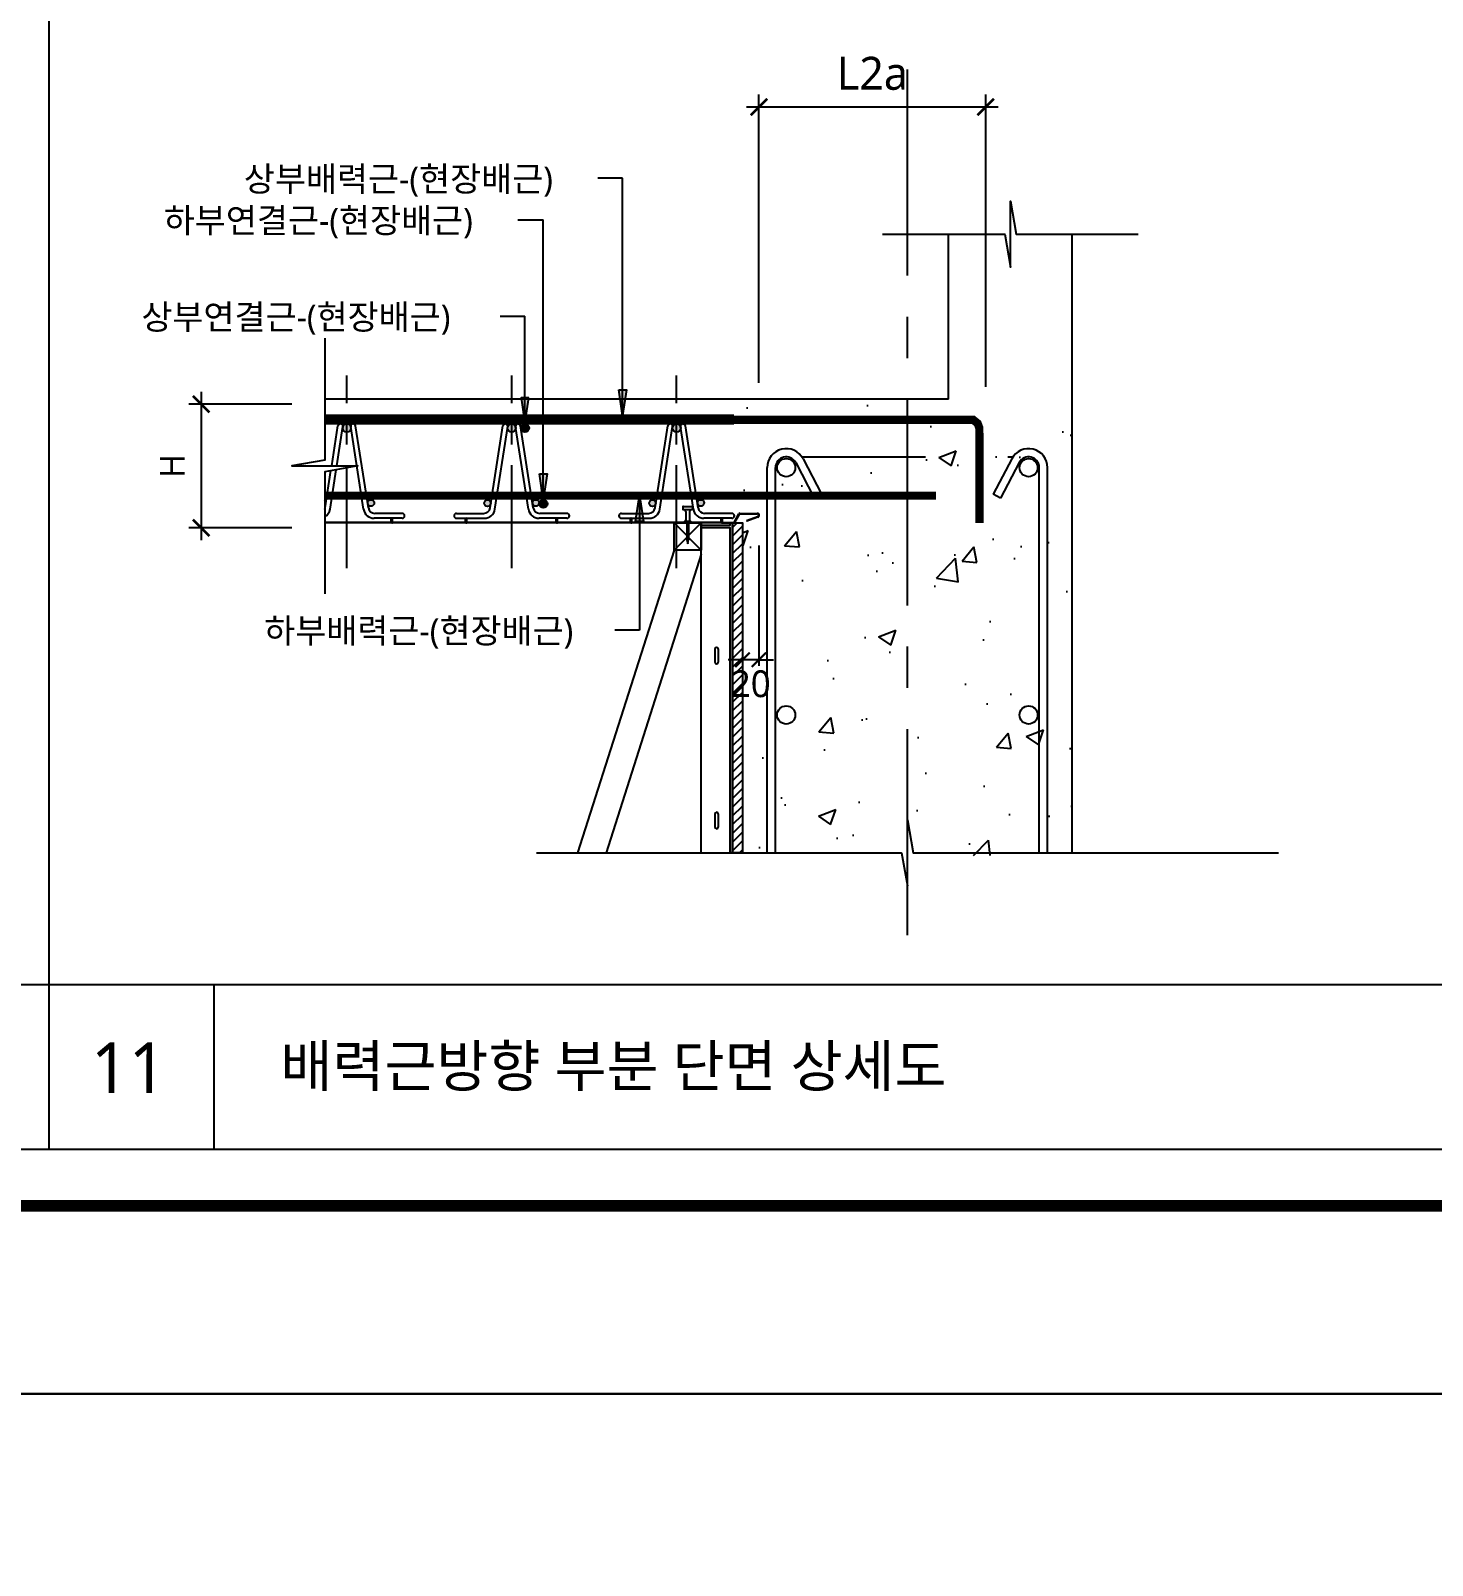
# Model space of a CAD drawing. Extents: x 10983 to 44623, y -18406 to 11294.
# Drawn here: x 14883 to 16583, y -6734 to -4873 of the extents above; entities that cross this region are included whole.
import ezdxf

# ---------------------------------------------------------------- set-up
doc = ezdxf.new("R2010")
doc.units = 0
doc.header["$LTSCALE"] = 100
doc.header["$MEASUREMENT"] = 0
doc.header["$PDMODE"] = 3
doc.header["$PDSIZE"] = 10
for name, pattern in [('CEN', [62, 60, -1, 0, -1]), ('CENTERX2', [4, 2.5, -0.5, 0.5, -0.5]), ('HID', [2.5, 1.5, -1])]:
    doc.linetypes.add(name, pattern=pattern)
doc.layers.get('0').update_dxf_attribs({"linetype": 'CONTINUOUS'})
doc.layers.get('Defpoints').update_dxf_attribs({"color": 165, "linetype": 'CONTINUOUS'})
for name, color, linetype in [('-상부연결근', 4, 'CONTINUOUS'), ('-하부배력근', 3, 'CONTINUOUS'), ('-하부연결근', 4, 'CONTINUOUS'), ('DECK-CEN', 1, 'CEN'), ('DECK-CON', 2, 'CONTINUOUS'), ('DECK-DIM', 255, 'CONTINUOUS'), ('DECK-ETC STEEL', 6, 'CONTINUOUS'), ('DECK-HATCH', 251, 'CONTINUOUS'), ('DECK-LATTICE', 7, 'CONTINUOUS'), ('DECK-MAIN BAR', 2, 'CONTINUOUS'), ('DECK-PG', 4, 'CONTINUOUS'), ('DECK-RC', 251, 'CONTINUOUS'), ('DECK-RC(ETC)', 252, 'CONTINUOUS'), ('DECK-TABLE', 7, 'CONTINUOUS'), ('DECK-TEXT', 7, 'CONTINUOUS'), ('DECK-TITLE TEXT', 3, 'CONTINUOUS'), ('DECK-TRANS', 3, 'CONTINUOUS'), ('form', 7, 'CONTINUOUS')]:
    doc.layers.add(name, color=color, linetype=linetype)
doc.styles.add('SY Panel', font='malgun.ttf')
doc.styles.add('VICON TEXT', font='malgun.ttf')
doc.dimstyles.new('STDECK-DIM', dxfattribs={"dimtxt": 35, "dimasz": 20, "dimexe": 15, "dimexo": 40, "dimgap": 10, "dimtad": 1, "dimdec": 0, "dimtxsty": 'SY Panel', "dimblk": 'ARCHTICK', "dimcen": 2.5, "dimdle": 15, "dimclrd": 7, "dimclre": 7, "dimclrt": 6, "dimadec": 0, "dimazin": 0, "dimtfac": 1, "dimtdec": 0, "dimtmove": 0, "dimatfit": 3, "dimldrblk": 'ARCHTICK', "dimfxl": 1, "dimarcsym": 0})
doc.dimstyles.new('STDECK-DIM 2', dxfattribs={"dimscale": 2.5, "dimtxt": 12, "dimasz": 7, "dimexe": 3, "dimexo": 3, "dimgap": 3, "dimtad": 1, "dimdec": 0, "dimlunit": 6, "dimtxsty": 'VICON TEXT', "dimblk": 'ARCHTICK', "dimcen": 2.5, "dimclrd": 7, "dimclre": 7, "dimclrt": 6, "dimadec": 0, "dimazin": 0, "dimtfac": 1, "dimtdec": 0, "dimtix": 1, "dimtmove": 0, "dimatfit": 3, "dimfxl": 1, "dimarcsym": 0})

# ---------------------------------------------------------------- blocks, each defined once
blk = doc.blocks.new('_ArchTick')
at = {"color": 0, "linetype": 'ByBlock', "const_width": 0.15}
blk.add_lwpolyline([(-0.5, -0.5), (0.5, 0.5)], dxfattribs=at)
blk = doc.blocks.new('*D272')
at = {"layer": 'DECK-DIM', "color": 7, "lineweight": -2}
for p, q in [((15746.5, -5497.4), (15746.5, -5643.5)), ((15766.5, -5497.4), (15766.5, -5643.5)), ((15746.5, -5636), (15729, -5636)), ((15766.5, -5636), (15746.5, -5636)), ((15766.5, -5636), (15784, -5636))]:
    blk.add_line(p, q, dxfattribs=at)
at = {"layer": 'Defpoints', "color": 0, "ltscale": 0.5}
for p in [(15746.5, -5489.9), (15766.5, -5489.9), (15746.5, -5636)]:
    blk.add_point(p, dxfattribs=at)
at = {"layer": 'DECK-DIM', "color": 7, "lineweight": -2, "ltscale": 0.5, "xscale": 17.5, "yscale": 17.5, "zscale": 17.5}
blk.add_blockref('_ArchTick', (15746.5, -5636), dxfattribs=at)
at = {"layer": 'DECK-DIM', "color": 7, "lineweight": -2, "ltscale": 0.5, "xscale": 17.5, "yscale": 17.5, "zscale": 17.5, "rotation": 180}
blk.add_blockref('_ArchTick', (15766.5, -5636), dxfattribs=at)
at = {"layer": 'DECK-DIM', "color": 6, "ltscale": 0.5, "insert": (15756.5, -5665.3), "char_height": 32.5, "attachment_point": 5, "style": 'VICON TEXT'}
blk.add_mtext('20', dxfattribs=at)
blk = doc.blocks.new('*D273')
at = {"layer": 'DECK-DIM', "color": 7, "lineweight": -2}
for p, q in [((15089.8, -5310.9), (15089.8, -5490.9)), ((15199.8, -5325.9), (15074.8, -5325.9)), ((15199.8, -5475.9), (15074.8, -5475.9))]:
    blk.add_line(p, q, dxfattribs=at)
at = {"layer": 'Defpoints', "color": 0, "ltscale": 0.5}
for p in [(15239.8, -5325.9), (15089.8, -5475.9), (15239.8, -5475.9)]:
    blk.add_point(p, dxfattribs=at)
at = {"layer": 'DECK-DIM', "color": 7, "lineweight": -2, "ltscale": 0.5, "xscale": 20, "yscale": 20, "zscale": 20}
for p, rotation in [((15089.8, -5325.9), 90), ((15089.8, -5475.9), 270)]:
    blk.add_blockref('_ArchTick', p, dxfattribs=dict(at, rotation=rotation))
at = {"layer": 'DECK-DIM', "color": 6, "ltscale": 0.5, "insert": (15054.8, -5400.9), "char_height": 30, "attachment_point": 5, "rotation": 90, "style": 'SY Panel'}
blk.add_mtext('H', dxfattribs=at)
blk = doc.blocks.new('*D325')
at = {"layer": 'DECK-DIM', "color": 7, "lineweight": -2}
for p, q in [((15766.5, -5299.9), (15766.5, -4950.5)), ((16041.5, -5304.9), (16041.5, -4950.5)), ((15751.5, -4965.5), (16056.5, -4965.5))]:
    blk.add_line(p, q, dxfattribs=at)
at = {"layer": 'Defpoints', "color": 0, "ltscale": 0.5}
for p in [(16041.5, -4965.5), (15766.5, -5339.9), (16041.5, -5344.9)]:
    blk.add_point(p, dxfattribs=at)
at = {"layer": 'DECK-DIM', "color": 7, "lineweight": -2, "ltscale": 0.5, "xscale": 20, "yscale": 20, "zscale": 20, "rotation": 180}
blk.add_blockref('_ArchTick', (15766.5, -4965.5), dxfattribs=at)
at = {"layer": 'DECK-DIM', "color": 7, "lineweight": -2, "ltscale": 0.5, "xscale": 20, "yscale": 20, "zscale": 20}
blk.add_blockref('_ArchTick', (16041.5, -4965.5), dxfattribs=at)
at = {"layer": 'DECK-DIM', "color": 6, "ltscale": 0.5, "insert": (15904, -4924.9), "char_height": 40, "attachment_point": 5, "style": 'SY Panel'}
blk.add_mtext('L2a', dxfattribs=at)
blk = doc.blocks.new('tg4')
at = {"layer": 'DECK-MAIN BAR'}
h = blk.add_hatch(color=256, dxfattribs=at)
h.dxf.hatch_style = 1
h.paths.add_polyline_path([(7710.5, 42136.7, 0.414214), (7705.5, 42131.7, 0.414214), (7710.5, 42126.7)])
h.paths.add_polyline_path([(7735.8, 42040.8, 1), (7743.8, 42040.8, 1)])
h.paths.add_polyline_path([(7710.5, 42136.7), (7710.5, 42126.7, 0.414214), (7715.5, 42131.7, 0.414214)])
edge = h.paths.add_edge_path()
edge.add_line((7683.8, 42043.8), (7683.8, 42037.7))
edge.add_arc((7681.2, 42040.7), 4, 310.4298, 409.5702)
h = blk.add_hatch(color=256, dxfattribs=at)
h.dxf.hatch_style = 1
h.paths.add_polyline_path([(7877.2, 42040.7, 1), (7885.2, 42040.7, 1)])
h.paths.add_polyline_path([(7910.5, 42136.7, 0.414214), (7905.5, 42131.7, 0.414214), (7910.5, 42126.7)])
h.paths.add_polyline_path([(7935.8, 42040.8, 1), (7943.8, 42040.8, 1)])
h.paths.add_polyline_path([(7910.5, 42136.7), (7910.5, 42126.7, 0.414214), (7915.5, 42131.7, 0.414214)])
h = blk.add_hatch(color=256, dxfattribs=at)
h.dxf.hatch_style = 1
h.paths.add_polyline_path([(8077.2, 42040.7, 1), (8085.2, 42040.7, 1)])
h.paths.add_polyline_path([(8110.5, 42136.7, 0.414214), (8105.5, 42131.7, 0.414214), (8110.5, 42126.7)])
h.paths.add_polyline_path([(8135.8, 42040.8, 1), (8143.8, 42040.8, 1)])
h.paths.add_polyline_path([(8110.5, 42136.7), (8110.5, 42126.7, 0.414214), (8115.5, 42131.7, 0.414214)])
at = {"layer": 'DECK-CEN', "linetype": 'CENTERX2', "ltscale": 0.5}
for p, q in [((7710.5, 41961.8), (7710.5, 42195.4)), ((7910.5, 41961.8), (7910.5, 42195.4)), ((8110.5, 41961.8), (8110.5, 42195.4))]:
    blk.add_line(p, q, dxfattribs=at)
at = {"layer": 'DECK-LATTICE', "ltscale": 0.5}
for p, q in [((8179.9, 42146.7), (7683.8, 42146.7)), ((8179.9, 42136.7), (7683.8, 42136.7)), ((7692.2, 42085.7), (7699.7, 42134.3)), ((7698.3, 42085.7), (7705.7, 42133.6)), ((7730.8, 42033.2), (7715.2, 42133.6)), ((7736.6, 42035), (7721.2, 42134.3)), ((7884.3, 42035), (7899.7, 42134.3)), ((7890.1, 42033.2), (7905.7, 42133.6)), ((7930.8, 42033.2), (7915.2, 42133.6)), ((7936.6, 42035), (7921.2, 42134.3)), ((8084.3, 42035), (8099.7, 42134.3)), ((8090.1, 42033.2), (8105.7, 42133.6)), ((8130.8, 42033.2), (8115.2, 42133.6)), ((8136.6, 42035), (8121.2, 42134.3)), ((7684.3, 42035), (7691.3, 42080)), ((7690.1, 42033.2), (7697.6, 42081.1)), ((7777.5, 42022.2), (7743.7, 42022.2)), ((7777.5, 42028.2), (7744.5, 42028.2)), ((7843.5, 42028.2), (7876.4, 42028.2)), ((7843.5, 42022.2), (7877.3, 42022.2)), ((7977.5, 42022.2), (7943.7, 42022.2)), ((7977.5, 42028.2), (7944.5, 42028.2)), ((8043.5, 42028.2), (8076.4, 42028.2)), ((8043.5, 42022.2), (8077.3, 42022.2)), ((8177.5, 42022.2), (8143.7, 42022.2)), ((8177.5, 42028.2), (8144.5, 42028.2))]:
    blk.add_line(p, q, dxfattribs=at)
for centre, radius, start, end in [((7702.7, 42133.7), 3.01, 349.5852, 169.9415), ((7718.2, 42133.7), 3.01, 10.0585, 190.4148), ((7902.7, 42133.7), 3.01, 349.5852, 169.9415), ((7918.2, 42133.7), 3.01, 10.0585, 190.4148), ((8102.7, 42133.7), 3.01, 349.5852, 169.9415), ((8118.2, 42133.7), 3.01, 10.0585, 190.4148), ((7676.4, 42036.2), 8, 336.4782, 351.1777), ((7677.3, 42035.2), 13, 299.8906, 351.1777), ((7743.7, 42035.2), 13, 188.8223, 270), ((7744.5, 42036.2), 8, 188.8223, 270), ((7876.4, 42036.2), 8, 270, 351.1777), ((7877.3, 42035.2), 13, 270, 351.1777), ((7943.7, 42035.2), 13, 188.8223, 270), ((7944.5, 42036.2), 8, 188.8223, 270), ((8076.4, 42036.2), 8, 270, 351.1777), ((8077.3, 42035.2), 13, 270, 351.1777), ((8143.7, 42035.2), 13, 188.8223, 270), ((8144.5, 42036.2), 8, 188.8223, 270), ((7777.5, 42025.2), 3, 270, 90), ((7843.5, 42025.2), 3, 90, 270), ((7977.5, 42025.2), 3, 270, 90), ((8043.5, 42025.2), 3, 90, 270), ((8177.5, 42025.2), 3, 270, 90)]:
    blk.add_arc(centre, radius, start, end, dxfattribs=at)
at = {"layer": 'DECK-MAIN BAR', "ltscale": 0.5}
for centre, radius in [((7710.5, 42131.7), 5), ((7910.5, 42131.7), 5), ((8110.5, 42131.7), 5), ((7739.8, 42040.8), 4), ((7881.2, 42040.7), 4), ((7939.8, 42040.8), 4), ((8081.2, 42040.7), 4), ((8139.8, 42040.8), 4)]:
    blk.add_circle(centre, radius, dxfattribs=at)
blk.add_arc((7681.2, 42040.7), 4, 310.4298, 49.5702, dxfattribs=at)
at = {"layer": 'DECK-PG', "ltscale": 0.5}
for p, q in [((7764.7, 42017.2), (7683.8, 42017.2)), ((7765, 42016.7), (7683.8, 42016.7)), ((7855, 42016.7), (7766, 42016.7)), ((7854.7, 42017.2), (7766.2, 42017.2)), ((7965, 42016.7), (7856, 42016.7)), ((7964.7, 42017.2), (7856.2, 42017.2)), ((8055, 42016.7), (7966, 42016.7)), ((8054.7, 42017.2), (7966.2, 42017.2)), ((8165, 42016.7), (8056, 42016.7)), ((8164.7, 42017.2), (8056.2, 42017.2))]:
    blk.add_line(p, q, dxfattribs=at)
at = {"layer": 'DECK-PG'}
for p, q in [((7764, 42021.2), (7764, 42018.7)), ((7764.5, 42018.7), (7764.5, 42021.2)), ((7765, 42021.2), (7765, 42017.5)), ((7765, 42018.7), (7765, 42020.7)), ((7765.5, 42021.2), (7765.5, 42017.2)), ((7766, 42017.5), (7766, 42021.2)), ((7854, 42021.2), (7854, 42018.7)), ((7854.5, 42018.7), (7854.5, 42021.2)), ((7855, 42021.2), (7855, 42017.5)), ((7855, 42018.7), (7855, 42020.7)), ((7855.5, 42021.2), (7855.5, 42017.2)), ((7856, 42017.5), (7856, 42021.2)), ((7964, 42021.2), (7964, 42018.7)), ((7964.5, 42018.7), (7964.5, 42021.2)), ((7965, 42021.2), (7965, 42017.5)), ((7965, 42018.7), (7965, 42020.7)), ((7965.5, 42021.2), (7965.5, 42017.2)), ((7966, 42017.5), (7966, 42021.2)), ((8054, 42021.2), (8054, 42018.7)), ((8054.5, 42018.7), (8054.5, 42021.2)), ((8055, 42021.2), (8055, 42017.5)), ((8055, 42018.7), (8055, 42020.7)), ((8055.5, 42021.2), (8055.5, 42017.2)), ((8056, 42017.5), (8056, 42021.2)), ((8164, 42021.2), (8164, 42018.7)), ((8164.5, 42018.7), (8164.5, 42021.2)), ((8165, 42021.2), (8165, 42017.5)), ((8165, 42018.7), (8165, 42020.7)), ((8165.5, 42021.2), (8165.5, 42017.2)), ((8166, 42017.5), (8166, 42021.2)), ((8166, 42016.7), (8179.9, 42016.7)), ((8166.2, 42017.2), (8179.9, 42017.2)), ((8180.8, 42017.8), (8186.1, 42027.5)), ((8181.3, 42017.5), (8186.6, 42027.2)), ((8187.4, 42028.2), (8208.1, 42028.2)), ((8187.4, 42027.7), (8208.1, 42027.7)), ((8208.7, 42023.9), (8195.4, 42019.1)), ((8208.6, 42023.9), (8195.4, 42019.1)), ((8195.4, 42019.1), (8195.5, 42018.6)), ((8208.9, 42023.5), (8195.5, 42018.6))]:
    blk.add_line(p, q, dxfattribs=at)
for centre, radius, start, end in [((7765, 42021.2), 1, 0, 180), ((7765, 42021.2), 1, 0, 180), ((7764.5, 42018.7), 0.5, 180, 0), ((7765, 42021.2), 0.5, 0, 180), ((7764.7, 42017.5), 0.25, 270, 0), ((7765, 42017.2), 0.5, 270, 0), ((7766, 42017.2), 0.5, 180, 270), ((7766.2, 42017.5), 0.25, 180, 270), ((7855, 42021.2), 1, 0, 180), ((7855, 42021.2), 1, 0, 180), ((7854.5, 42018.7), 0.5, 180, 0), ((7855, 42021.2), 0.5, 0, 180), ((7854.7, 42017.5), 0.25, 270, 0), ((7855, 42017.2), 0.5, 270, 0), ((7856, 42017.2), 0.5, 180, 270), ((7856.2, 42017.5), 0.25, 180, 270), ((7965, 42021.2), 1, 0, 180), ((7965, 42021.2), 1, 0, 180), ((7964.5, 42018.7), 0.5, 180, 0), ((7965, 42021.2), 0.5, 0, 180), ((7964.7, 42017.5), 0.25, 270, 0), ((7965, 42017.2), 0.5, 270, 0), ((7966, 42017.2), 0.5, 180, 270), ((7966.2, 42017.5), 0.25, 180, 270), ((8055, 42021.2), 1, 0, 180), ((8055, 42021.2), 1, 0, 180), ((8054.5, 42018.7), 0.5, 180, 0), ((8055, 42021.2), 0.5, 0, 180), ((8054.7, 42017.5), 0.25, 270, 0), ((8055, 42017.2), 0.5, 270, 0), ((8056, 42017.2), 0.5, 180, 270), ((8056.2, 42017.5), 0.25, 180, 270), ((8165, 42021.2), 1, 0, 180), ((8165, 42021.2), 1, 0, 180), ((8164.5, 42018.7), 0.5, 180, 0), ((8165, 42021.2), 0.5, 0, 180), ((8164.7, 42017.5), 0.25, 270, 0), ((8165, 42017.2), 0.5, 270, 0), ((8166, 42017.2), 0.5, 180, 270), ((8166.2, 42017.5), 0.25, 180, 270), ((8179.9, 42018.3), 1.05, 270, 331.3895), ((8179.9, 42018.3), 1.55, 270, 331.3895), ((8187.4, 42026.8), 1.46, 90, 151.3895), ((8187.4, 42026.8), 0.955, 90, 151.3895), ((8208.1, 42025.8), 2.46, 290, 90), ((8208.1, 42025.8), 1.96, 290, 90)]:
    blk.add_arc(centre, radius, start, end, dxfattribs=at)

msp = doc.modelspace()

# ---------------------------------------------------------------- hatches: boundary and pattern name
at = {"layer": '-상부연결근', "linetype": 'ByBlock'}
h = msp.add_hatch(color=0, dxfattribs=at)
h.paths.add_polyline_path([(15487.4, -5318.4), (15482.7, -5318.4), (15482.7, -5349.9)])
h.paths.add_polyline_path([(15482.7, -5318.4), (15478, -5318.4), (15482.7, -5349.9)])
at = {"layer": '-상부연결근'}
h = msp.add_hatch(color=256, dxfattribs=at)
h.dxf.hatch_style = 1
h.paths.add_polyline_path([(15487.7, -5354.9, 1), (15477.7, -5354.9, 1)])
at = {"layer": '-하부배력근', "linetype": 'ByBlock'}
h = msp.add_hatch(color=0, dxfattribs=at)
h.paths.add_polyline_path([(15626.3, -5468.3), (15621.5, -5468.3), (15621.5, -5436.9)])
h.paths.add_polyline_path([(15621.5, -5468.3), (15616.8, -5468.3), (15621.5, -5436.9)])
at = {"layer": '-하부연결근', "linetype": 'ByBlock'}
h = msp.add_hatch(color=0, dxfattribs=at)
h.paths.add_polyline_path([(15504.9, -5441.8), (15504.9, -5410.4), (15500.2, -5410.4)])
h.paths.add_polyline_path([(15504.9, -5441.8), (15509.6, -5410.4), (15504.9, -5410.4)])
at = {"layer": '-하부연결근'}
h = msp.add_hatch(color=256, dxfattribs=at)
h.dxf.hatch_style = 1
h.paths.add_polyline_path([(15509.9, -5446.8, 1), (15499.9, -5446.8, 1)])
at = {"linetype": 'ByBlock'}
h = msp.add_hatch(color=256, dxfattribs=at)
h.paths.add_polyline_path([(15596.4, -5308.4), (15601.1, -5308.4), (15601.1, -5339.9)])
h.paths.add_polyline_path([(15601.1, -5308.4), (15605.8, -5308.4), (15601.1, -5339.9)])
at = {"layer": 'DECK-HATCH'}
h = msp.add_hatch(dxfattribs=at)
h.set_pattern_fill('AR-CONC', color=256, scale=30, style=0)
h.set_pattern_definition([(50, (3053.26, -5270.84), (215.178, -18.8256), [22.5, -247.5]), (355, (3053.26, -5270.84), (-41.6254, 225.6576), [18, -198]), (100.4514, (3071.2, -5272.4), (173.5527, 206.832), [19.122, -210.3426]), (46.1842, (3053.26, -5210.84), (320.1724, -49.656), [33.75, -371.25]), (96.6356, (3079.94, -5214.98), (280.3986, 292.2356), [28.683, -315.514]), (351.1842, (3053.26, -5210.84), (280.399, 292.2356), [27, -297]), (21, (3083.26, -5225.84), (179.072, -120.7857), [22.5, -247.5]), (326, (3083.26, -5225.84), (72.9946, 217.545), [18, -198]), (71.4514, (3098.18, -5235.9), (252.0667, 96.7593), [19.122, -210.3426]), (37.5, (3053.26, -5270.84), (3.64796, 99.86816), [0, -195.6, 0, -201, 0, -198.75]), (7.5, (3053.26, -5270.84), (78.9209, 118.3235), [0, -114.6, 0, -191.1, 0, -75.75]), (327.5, (2986.36, -5270.84), (160.14673, -6.76646), [0, -75, 0, -234, 0, -310.5]), (317.5, (2956.36, -5270.84), (174.9559, 30.0315), [0, -97.5, 0, -155.4, 0, -220.5])])
h.paths.add_polyline_path([(15946.6, -5323.3), (15746.6, -5323.3), (15746.6, -5873.4), (15939.5, -5873.4), (15946.6, -5913.4), (15946.6, -5833.4)])
h.paths.add_polyline_path([(16146.6, -5323.3), (15946.6, -5323.3), (15946.6, -5833.4), (15953.6, -5873.4), (16146.6, -5873.4)])
at = {"layer": 'DECK-HATCH', "linetype": 'ByBlock'}
h = msp.add_hatch(dxfattribs=at)
h.set_pattern_fill('ANSI31', color=256, scale=60, style=0)
h.set_pattern_definition([(45, (-603.847, -5267.392), (-5.303301, 5.303301), [])])
h.paths.add_polyline_path([(15746.5, -5469.9), (15734.5, -5469.9), (15734.5, -5870), (15746.5, -5870)])
h.paths.add_polyline_path([(15727.3, -5588.5), (15785.8, -5588.5), (15785.8, -5633.5), (15727.3, -5633.5)], flags=9)

# ---------------------------------------------------------------- linework, layer by layer
at = {"layer": '-상부연결근', "color": 0, "linetype": 'ByBlock'}
for p in [(15452.7, -5219.4), (15482.7, -5349.9)]:
    msp.add_line(p, (15482.7, -5219.4), dxfattribs=at)
msp.add_lwpolyline([(15487.4, -5318.4), (15478, -5318.4), (15482.7, -5349.9), (15487.4, -5318.4)], dxfattribs=at)
at = {"layer": '-상부연결근'}
msp.add_circle((15482.7, -5354.9), 5, dxfattribs=at)
at = {"layer": '-하부배력근', "color": 0, "linetype": 'ByBlock'}
for p, q in [((15621.5, -5436.9), (15621.5, -5600)), ((15621.5, -5600), (15591.5, -5600))]:
    msp.add_line(p, q, dxfattribs=at)
at = {"layer": '-하부배력근', "ltscale": 0.5, "const_width": 10}
msp.add_lwpolyline([(15239.8, -5436.9), (15981.4, -5436.9)], dxfattribs=at)
at = {"layer": '-하부배력근', "color": 0, "linetype": 'ByBlock'}
msp.add_lwpolyline([(15626.3, -5468.3), (15616.8, -5468.3), (15621.5, -5436.9), (15626.3, -5468.3)], dxfattribs=at)
at = {"layer": '-하부연결근', "color": 0, "linetype": 'ByBlock'}
for p in [(15474, -5102.3), (15504.9, -5441.8)]:
    msp.add_line(p, (15504.9, -5102.3), dxfattribs=at)
msp.add_lwpolyline([(15500.2, -5410.4), (15509.6, -5410.4), (15504.9, -5441.8), (15500.2, -5410.4)], dxfattribs=at)
at = {"layer": '-하부연결근'}
msp.add_circle((15504.9, -5446.8), 5, dxfattribs=at)
at = {"linetype": 'ByBlock'}
for p, q in [((15601.1, -5051.9), (15571.1, -5051.9)), ((15601.1, -5339.9), (15601.1, -5051.9))]:
    msp.add_line(p, q, dxfattribs=at)
msp.add_lwpolyline([(15596.4, -5308.4), (15605.8, -5308.4), (15601.1, -5339.9), (15596.4, -5308.4)], dxfattribs=at)
at = {"layer": 'DECK-CEN', "linetype": 'CENTERX2'}
msp.add_line((15946.5, -5970), (15946.5, -4898), dxfattribs=at)
at = {"layer": 'DECK-CON'}
for p, q in [((15996.5, -5319.9), (15996.5, -5119.9)), ((16146.5, -5319.9), (16146.5, -5119.9)), ((15996.5, -5319.9), (15239.8, -5319.9)), ((16146.5, -5870), (16146.5, -5319.9))]:
    msp.add_line(p, q, dxfattribs=at)
for points in [[(15916.5, -5119.9), (16064.5, -5119.9), (16071.5, -5159.9), (16071.5, -5079.9), (16078.6, -5119.9), (16226.5, -5119.9)], [(15239.8, -5245.9), (15239.8, -5393.8), (15199.8, -5400.9), (15279.8, -5400.9), (15239.8, -5407.9), (15239.8, -5555.9)], [(15496.5, -5870), (15939.5, -5870), (15946.5, -5910), (15946.5, -5830), (15953.6, -5870), (16396.5, -5870)]]:
    msp.add_lwpolyline(points, dxfattribs=at)
msp.add_lwpolyline([(15734.5, -5469.9), (15746.5, -5469.9), (15746.5, -5870), (15734.5, -5870)], close=True, dxfattribs=at)
at = {"layer": 'DECK-ETC STEEL'}
msp.add_lwpolyline([(15731.5, -5469.9), (15734.5, -5469.9), (15734.5, -5870), (15731.5, -5870), (15731.5, -5475.9), (15696.5, -5475.9), (15696.5, -5472.9), (15731.5, -5472.9), (15731.5, -5469.9), (15734.5, -5469.9)], dxfattribs=at)
at = {"layer": 'DECK-RC'}
for p, q in [((15811.1, -5396.8), (15833.5, -5439.8)), ((15819.9, -5392.2), (15842.4, -5435.2)), ((16073.2, -5392.2), (16050.7, -5435.2)), ((16082, -5396.8), (16059.5, -5439.8)), ((15776.5, -5870), (15776.5, -5402.9)), ((15786.5, -5870), (15786.5, -5402.9)), ((16106.5, -5870), (16106.5, -5402.9)), ((16116.5, -5870), (16116.5, -5402.9)), ((15833.5, -5439.8), (15842.4, -5435.2)), ((16059.5, -5439.8), (16050.7, -5435.2))]:
    msp.add_line(p, q, dxfattribs=at)
at = {"layer": 'DECK-RC', "linetype": 'HID'}
msp.add_line((15818.5, -5389.9), (16074.6, -5389.9), dxfattribs=at)
at = {"layer": 'DECK-RC'}
for centre in [(15799.5, -5402.9), (16093.5, -5402.9), (15799.5, -5702.9), (16093.5, -5702.9)]:
    msp.add_circle(centre, 11, dxfattribs=at)
for centre, radius, start, end in [((15799.5, -5402.9), 23, 27.5898, 180), ((15799.5, -5402.9), 13, 27.5824, 180), ((16093.5, -5402.9), 23, 0, 152.4102), ((16093.5, -5402.9), 13, 0, 152.4176)]:
    msp.add_arc(centre, radius, start, end, dxfattribs=at)
at = {"layer": 'DECK-RC(ETC)'}
for p, q in [((15674, -5450.9), (15674, -5452.9)), ((15675, -5449.9), (15685, -5449.9)), ((15686, -5450.9), (15686, -5452.9)), ((15696.5, -5502.9), (15663.5, -5469.9)), ((15663.5, -5502.9), (15696.5, -5469.9)), ((15675, -5453.9), (15685, -5453.9)), ((15676, -5468.5), (15676, -5469.3)), ((15676.6, -5467.9), (15677.1, -5467.9)), ((15676.6, -5469.9), (15683.4, -5469.9)), ((15677.1, -5467.9), (15682.9, -5467.9)), ((15677.7, -5456.2), (15677.7, -5466.6)), ((15679, -5467.9), (15681, -5467.9)), ((15679, -5469.9), (15679, -5490.4)), ((15681, -5469.9), (15681, -5490.4)), ((15682.3, -5456.2), (15682.3, -5466.6)), ((15682.9, -5467.9), (15683.4, -5467.9)), ((15684, -5468.5), (15684, -5469.3)), ((15679, -5490.4), (15680, -5495.4)), ((15680, -5495.4), (15681, -5490.4)), ((15696.5, -5870), (15696.5, -5475.9)), ((15663.5, -5502.9), (15546.5, -5870)), ((15696.5, -5508), (15581.2, -5870)), ((15713, -5622.9), (15713, -5638.9)), ((15717, -5622.9), (15717, -5638.9)), ((15713, -5822.9), (15713, -5838.9)), ((15717, -5822.9), (15717, -5838.9))]:
    msp.add_line(p, q, dxfattribs=at)
msp.add_lwpolyline([(15663.5, -5469.9), (15696.5, -5469.9), (15696.5, -5502.9), (15663.5, -5502.9), (15663.5, -5469.9)], dxfattribs=at)
for centre, radius, start, end in [((15675, -5450.9), 1, 90, 180), ((15675, -5452.9), 1, 180, 270), ((15685, -5450.9), 1, 0, 90), ((15685, -5452.9), 1, 270, 0), ((15675, -5456.6), 2.75, 7.7709, 89.4479), ((15676.6, -5468.5), 0.6, 90, 180), ((15676.6, -5469.3), 0.6, 180, 270), ((15676.4, -5466.5), 1.39, 281.7725, 355.1369), ((15685.1, -5456.6), 2.75, 90.5521, 172.2291), ((15683.7, -5466.5), 1.39, 184.8631, 258.2275), ((15683.4, -5468.5), 0.6, 0, 90), ((15683.4, -5469.3), 0.6, 270, 0), ((15715, -5622.9), 2, 0, 180), ((15715, -5622.9), 2, 0, 180), ((15715, -5638.9), 2, 180, 0), ((15715, -5822.9), 2, 0, 180), ((15715, -5822.9), 2, 0, 180), ((15715, -5838.9), 2, 180, 0)]:
    msp.add_arc(centre, radius, start, end, dxfattribs=at)
at = {"layer": 'DECK-TABLE', "ltscale": 0.5}
for p, q in [((14905.1, -1280.1), (14905.1, -6230.1)), ((18305.1, -6030.1), (11505.1, -6030.1)), ((15105.1, -6030.1), (15105.1, -6230.1))]:
    msp.add_line(p, q, dxfattribs=at)
msp.add_lwpolyline([(11505.1, -1280.1), (18305.1, -1280.1), (18305.1, -6230.1), (11505.1, -6230.1)], close=True, dxfattribs=at)
at = {"layer": 'DECK-TRANS', "ltscale": 0.5, "const_width": 10}
msp.add_lwpolyline([(15239.8, -5344.9), (16026.3, -5344.9), (16031.7, -5349.3), (16033.8, -5354.9), (16034, -5469.9)], dxfattribs=at)
at = {"layer": 'Defpoints'}
for points in [[(10982.5, -6526.2), (19392.5, -6526.2), (19392.5, -586.2), (10982.5, -586.2)], [(10982.5, -12466.3), (19392.5, -12466.3), (19392.5, -6526.2), (10982.5, -6526.2)]]:
    msp.add_lwpolyline(points, close=True, dxfattribs=at)
at = {"layer": 'form', "color": 30, "const_width": 14.2}
msp.add_lwpolyline([(11273.2, -980.1), (11273.2, -6298.4), (19226.8, -6298.4), (19226.8, -980.1)], close=True, dxfattribs=at)

# ---------------------------------------------------------------- block references
at = {"layer": 'DECK-LATTICE'}
msp.add_blockref('tg4', (7556.1, -47486.6), dxfattribs=at)

# ---------------------------------------------------------------- texts
at = {"layer": '-상부연결근', "color": 0, "style": 'VICON TEXT'}
msp.add_text('상부연결근-(현장배근)', height=30, dxfattribs=at).set_placement((15017.4, -5235.2))
at = {"layer": '-하부배력근', "color": 0, "style": 'VICON TEXT'}
msp.add_text('하부배력근-(현장배근)', height=30, dxfattribs=at).set_placement((15166.4, -5615.8))
at = {"layer": '-하부연결근', "color": 0, "style": 'VICON TEXT'}
msp.add_text('하부연결근-(현장배근)', height=30, dxfattribs=at).set_placement((15044.6, -5118.1))
at = {"layer": 'DECK-TEXT', "style": 'VICON TEXT'}
msp.add_text('상부배력근-(현장배근)', height=30, dxfattribs=at).set_placement((15141.7, -5067.7))
at = {"layer": 'DECK-TITLE TEXT', "color": 3, "style": 'VICON TEXT'}
for s, height, p in [('11', 61.43, (14956.3, -6161.6)), ('배력근방향 부분 단면 상세도', 50.257, (15186.1, -6153.8))]:
    msp.add_text(s, height=height, dxfattribs=at).set_placement(p)

# ---------------------------------------------------------------- dimensions: what is measured, and where the dimension line sits
at = {"layer": 'DECK-DIM'}
dim = msp.add_linear_dim(base=(16041.5, -4965.5), p1=(15766.5, -5339.9), p2=(16041.5, -5344.9), text='L2a', dimstyle='STDECK-DIM', override={"dimtxt": 40, "dimgap": 20}, dxfattribs=at)
dim.commit()
dim.dimension.update_dxf_attribs({"geometry": '*D325', "text_midpoint": (15904, -4924.9)})
dim = msp.add_linear_dim(base=(15089.8, -5475.9), p1=(15239.8, -5325.9), p2=(15239.8, -5475.9), angle=90, text='H', dimstyle='STDECK-DIM', override={"dimtxt": 30, "dimgap": 20}, dxfattribs=at)
dim.commit()
dim.dimension.update_dxf_attribs({"geometry": '*D273', "text_midpoint": (15054.8, -5400.9)})
dim = msp.add_linear_dim(base=(15746.5, -5636), p1=(15766.5, -5489.9), p2=(15746.5, -5489.9), angle=180, dimstyle='STDECK-DIM 2', override={"dimtxt": 13, "dimgap": 5, "dimtad": 2, "dimtoh": 0}, dxfattribs=at)
dim.commit()
dim.dimension.update_dxf_attribs({"geometry": '*D272', "text_midpoint": (15756.5, -5665.3)})

doc.saveas('drawing.dxf')
